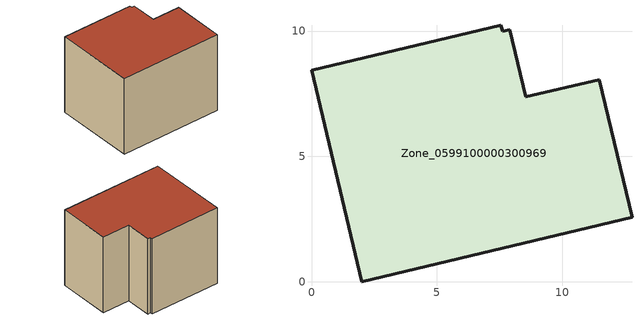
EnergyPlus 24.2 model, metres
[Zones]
Zone_0599100000300969
 floor ground (C_G): 7.63,9.99 7.91,10.06 8.55,7.37 11.49,8.06 12.79,2.57 2.01,0 0,8.43 7.56,10.23 z0
 wall outside (C_F): 12.79,2.57 11.49,8.06 8.55,7.37 7.91,10.06 7.63,9.99 7.56,10.23 0,8.43 2.01,0 12.79,2.57 z0:8.48
 roof outside (C_R): 7.56,10.23 0,8.43 2.01,0 12.79,2.57 11.49,8.06 8.55,7.37 7.91,10.06 7.63,9.99 z8.48
[BUILDING]
Pand.0599100000300969: North Axis=0; Terrain=City; Loads Convergence Tolerance Value=0.04; Temperature Convergence Tolerance Value=0.4; Solar Distribution=FullExterior; Maximum Number of Warmup Days=25; Minimum Number of Warmup Days=1
[Site:Location]
Rotterdam.The.Hague.AP_ZH_NLD Design_Conditions: Latitude=51.96; Longitude=4.45; Time Zone=1; Elevation=-4.5
[SITE:GROUNDTEMPERATURE:BUILDINGSURFACE]
18, 18, 18, 18, 18, 18, 18, 18, 18, 18, 18, 18
[MATERIAL] Thermal Absorptance=0.9; Solar Absorptance=0.7; Visible Absorptance=0.7
Name | Roughness | Thickness | Conductivity | Density | Specific Heat
G.TC.1992-2005 | MediumSmooth | 0.15 | 0.06 | 540 | 1210
F.TC.1992-2005 | Rough | 0.3 | 0.12 | 1920 | 840
R.TC.1992-2005 | MediumRough | 0.2 | 0.08 | 1500 | 1000
[CONSTRUCTION]
C_G: G.TC.1992-2005
C_F: F.TC.1992-2005
C_R: R.TC.1992-2005
[ZONE]
Zone_0599100000300969: Type=1; Multiplier=1; Ceiling Height=Autocalculate; Volume=Autocalculate; Floor Area=autocalculate; Part of Total Floor Area=Yes
[ZONEINFILTRATION:DESIGNFLOWRATE]
Infil_Zone_0599100000300969: Zone or ZoneList or Space or SpaceList=Zone_0599100000300969; Schedule=AlwaysOn; Design Flow Rate Calculation Method=Flow/Area; Flow Rate per Floor Area=0.0015; Constant Term Coefficient=1; Temperature Term Coefficient=0; Velocity Term Coefficient=0; Velocity Squared Term Coefficient=0
[HVACTEMPLATE:ZONE:IDEALLOADSAIRSYSTEM]
Zone_0599100000300969: Maximum Heating Supply Air Temperature=50; Minimum Cooling Supply Air Temperature=13; Maximum Heating Supply Air Humidity Ratio=0.0156; Minimum Cooling Supply Air Humidity Ratio=0.0077; Heating Limit=NoLimit; Cooling Limit=NoLimit; Dehumidification Control Type=ConstantSensibleHeatRatio; Cooling Sensible Heat Ratio=0.7; Dehumidification Setpoint=60; Humidification Control Type=None; Humidification Setpoint=30; Outdoor Air Method=None; Outdoor Air Flow Rate per Person=0.00944; Outdoor Air Flow Rate per Zone Floor Area=0; Outdoor Air Flow Rate per Zone=0; Demand Controlled Ventilation Type=None; Outdoor Air Economizer Type=NoEconomizer; Heat Recovery Type=None; Sensible Heat Recovery Effectiveness=0.7; Latent Heat Recovery Effectiveness=0.65
[ZONECONTROL:THERMOSTAT]
ThermostatControl_Zone_0599100000300969: Zone or ZoneList=Zone_0599100000300969; Control Type Schedule=DualSetpointControlType; Control 1=Thermostat_Zone_0599100000300969; Temperature Difference Between Cutout And Setpoint=0
[THERMOSTATSETPOINT:DUALSETPOINT]
Thermostat_Zone_0599100000300969: Heating Setpoint Temperature Schedule=HeatingSetpoint_Zone_0599100000300969; Cooling Setpoint Temperature Schedule=CoolingSetpoint_Zone_0599100000300969
[SCHEDULE:COMPACT]
HeatingSetpoint_Zone_0599100000300969: Through: 12/31, For: AllDays, Until: 24:00, 21
CoolingSetpoint_Zone_0599100000300969: Through: 12/31, For: AllDays, Until: 24:00, 24
DualSetpointControlType: Through: 12/31, For: AllDays, Until: 24:00, 4
AlwaysOn: Through: 12/31, For: AllDays, Until: 24:00, 1
